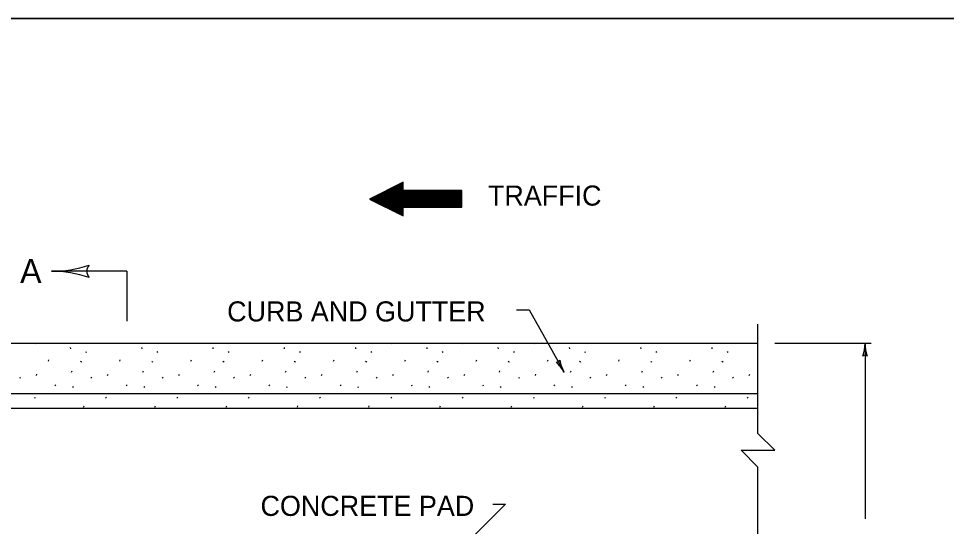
# Model space of a CAD drawing. Extents: x 1007 to 1035.5, y 1000.5 to 1021.5.
# Drawn here: x 1012.89 to 1022.12, y 1016.45 to 1021.5 of the extents above; entities that cross this region are included whole.
import ezdxf

# ---------------------------------------------------------------- set-up
doc = ezdxf.new("R2010")
doc.units = 0
for name, color, linetype in [('Level 1', 7, 'Continuous'), ('Level 10', 7, 'Continuous'), ('Level 11', 7, 'Continuous')]:
    doc.layers.add(name, color=color, linetype=linetype)

msp = doc.modelspace()

# ---------------------------------------------------------------- linework, layer by layer
at = {"layer": 'Level 1'}
for p, q in [((1013.9673, 1018.9866), (1013.2173, 1018.9866)), ((1013.9673, 1018.9866), (1013.9673, 1018.4907)), ((1017.8432, 1018.6015), (1017.9682, 1018.6015)), ((1017.9682, 1018.6015), (1018.3166, 1017.9824)), ((1020.2438, 1018.2686), (1007.6907, 1018.2686)), ((1013.0528, 1018.2657), (1013.0542, 1018.2686)), ((1013.4047, 1018.2285), (1013.4062, 1018.2152)), ((1013.7618, 1018.2657), (1013.7631, 1018.2686)), ((1014.1137, 1018.2285), (1014.1152, 1018.2152)), ((1014.4708, 1018.2657), (1014.4721, 1018.2686)), ((1014.8226, 1018.2285), (1014.8241, 1018.2152)), ((1015.1797, 1018.2657), (1015.181, 1018.2686)), ((1015.5316, 1018.2285), (1015.5331, 1018.2152)), ((1015.8887, 1018.2657), (1015.89, 1018.2686)), ((1016.2405, 1018.2285), (1016.242, 1018.2152)), ((1016.5976, 1018.2657), (1016.5989, 1018.2686)), ((1016.9495, 1018.2285), (1016.951, 1018.2152)), ((1017.3066, 1018.2657), (1017.3079, 1018.2686)), ((1017.6584, 1018.2285), (1017.6599, 1018.2152)), ((1018.0155, 1018.2657), (1018.0168, 1018.2686)), ((1018.3674, 1018.2285), (1018.3689, 1018.2152)), ((1018.7245, 1018.2657), (1018.7258, 1018.2686)), ((1019.0763, 1018.2285), (1019.0778, 1018.2152)), ((1019.4334, 1018.2657), (1019.4348, 1018.2686)), ((1019.7853, 1018.2285), (1019.7868, 1018.2152)), ((1020.1424, 1018.2657), (1020.1438, 1018.2686)), ((1021.37, 1018.2686), (1020.4104, 1018.2686)), ((1021.3088, 1018.2686), (1021.3088, 1016.5258)), ((1013.5583, 1018.1893), (1013.5643, 1018.1803)), ((1014.2673, 1018.1893), (1014.2733, 1018.1803)), ((1014.9763, 1018.1893), (1014.9822, 1018.1803)), ((1015.6853, 1018.1893), (1015.6912, 1018.1803)), ((1016.3942, 1018.1893), (1016.4001, 1018.1803)), ((1017.1032, 1018.1893), (1017.1091, 1018.1803)), ((1017.8121, 1018.1893), (1017.818, 1018.1803)), ((1018.5211, 1018.1893), (1018.527, 1018.1803)), ((1019.23, 1018.1893), (1019.2359, 1018.1803)), ((1019.939, 1018.1893), (1019.9449, 1018.1803)), ((1013.1875, 1018.094), (1013.1934, 1018.1073)), ((1013.5057, 1018.094), (1013.5117, 1018.0851)), ((1013.5117, 1018.0907), (1013.5176, 1018.0818)), ((1013.8964, 1018.094), (1013.9023, 1018.1073)), ((1014.2147, 1018.094), (1014.2206, 1018.0851)), ((1014.2206, 1018.0907), (1014.2265, 1018.0818)), ((1014.6054, 1018.094), (1014.6113, 1018.1073)), ((1014.9236, 1018.094), (1014.9296, 1018.0851)), ((1014.9296, 1018.0907), (1014.9355, 1018.0818)), ((1015.3143, 1018.094), (1015.3203, 1018.1073)), ((1015.6326, 1018.094), (1015.6385, 1018.0851)), ((1015.6385, 1018.0907), (1015.6444, 1018.0818)), ((1016.0233, 1018.094), (1016.0293, 1018.1073)), ((1016.3415, 1018.094), (1016.3475, 1018.0851)), ((1016.3475, 1018.0907), (1016.3534, 1018.0818)), ((1016.7323, 1018.094), (1016.7382, 1018.1073)), ((1017.0505, 1018.094), (1017.0564, 1018.0851)), ((1017.0564, 1018.0907), (1017.0623, 1018.0818)), ((1017.4413, 1018.094), (1017.4472, 1018.1073)), ((1017.7594, 1018.094), (1017.7654, 1018.0851)), ((1017.7654, 1018.0907), (1017.7713, 1018.0818)), ((1018.1502, 1018.094), (1018.1561, 1018.1073)), ((1018.4684, 1018.094), (1018.4743, 1018.0851)), ((1018.4743, 1018.0907), (1018.4803, 1018.0818)), ((1018.8592, 1018.094), (1018.8651, 1018.1073)), ((1019.1773, 1018.094), (1019.1833, 1018.0851)), ((1019.1833, 1018.0907), (1019.1893, 1018.0818)), ((1019.5681, 1018.094), (1019.574, 1018.1073)), ((1019.8863, 1018.094), (1019.8923, 1018.0851)), ((1019.8923, 1018.0907), (1019.8982, 1018.0818)), ((1012.9019, 1017.9329), (1012.9078, 1017.9241)), ((1013.0676, 1017.9503), (1013.0735, 1017.9636)), ((1013.4183, 1017.9843), (1013.4243, 1017.9976)), ((1013.6109, 1017.9329), (1013.6168, 1017.9241)), ((1013.7766, 1017.9503), (1013.7825, 1017.9636)), ((1014.1273, 1017.9843), (1014.1333, 1017.9976)), ((1014.3198, 1017.9329), (1014.3258, 1017.9241)), ((1014.4855, 1017.9503), (1014.4914, 1017.9636)), ((1014.8363, 1017.9843), (1014.8423, 1017.9976)), ((1015.0288, 1017.9329), (1015.0348, 1017.9241)), ((1015.1945, 1017.9503), (1015.2004, 1017.9636)), ((1015.5453, 1017.9843), (1015.5512, 1017.9976)), ((1015.7378, 1017.9329), (1015.7437, 1017.9241)), ((1015.9034, 1017.9503), (1015.9093, 1017.9636)), ((1016.2542, 1017.9843), (1016.2602, 1017.9976)), ((1016.4468, 1017.9329), (1016.4527, 1017.9241)), ((1016.6124, 1017.9503), (1016.6183, 1017.9636)), ((1016.9632, 1017.9843), (1016.9691, 1017.9976)), ((1017.1557, 1017.9329), (1017.1616, 1017.9241)), ((1017.3213, 1017.9503), (1017.3273, 1017.9636)), ((1017.6721, 1017.9843), (1017.6781, 1017.9976)), ((1017.8647, 1017.9329), (1017.8706, 1017.9241)), ((1018.0303, 1017.9503), (1018.0363, 1017.9636)), ((1018.3811, 1017.9843), (1018.387, 1017.9976)), ((1018.5736, 1017.9329), (1018.5795, 1017.9241)), ((1018.7393, 1017.9503), (1018.7452, 1017.9636)), ((1019.09, 1017.9843), (1019.096, 1017.9976)), ((1019.2826, 1017.9329), (1019.2885, 1017.9241)), ((1019.4483, 1017.9503), (1019.4542, 1017.9636)), ((1019.799, 1017.9843), (1019.8049, 1017.9976)), ((1019.9915, 1017.9329), (1019.9974, 1017.9241)), ((1020.1572, 1017.9503), (1020.1631, 1017.9636)), ((1013.2526, 1017.8555), (1013.2585, 1017.8467)), ((1013.4275, 1017.8395), (1013.4334, 1017.8307)), ((1013.9616, 1017.8555), (1013.9675, 1017.8467)), ((1014.1365, 1017.8395), (1014.1424, 1017.8307)), ((1014.6705, 1017.8555), (1014.6764, 1017.8467)), ((1014.8454, 1017.8395), (1014.8513, 1017.8307)), ((1015.3795, 1017.8555), (1015.3854, 1017.8467)), ((1015.5544, 1017.8395), (1015.5603, 1017.8307)), ((1016.0884, 1017.8555), (1016.0943, 1017.8467)), ((1016.2633, 1017.8395), (1016.2693, 1017.8307)), ((1016.7974, 1017.8555), (1016.8033, 1017.8467)), ((1016.9723, 1017.8395), (1016.9783, 1017.8307)), ((1017.5063, 1017.8555), (1017.5123, 1017.8467)), ((1017.6813, 1017.8395), (1017.6872, 1017.8307)), ((1018.2153, 1017.8555), (1018.2213, 1017.8467)), ((1018.3903, 1017.8395), (1018.3962, 1017.8307)), ((1018.9243, 1017.8555), (1018.9302, 1017.8467)), ((1019.0992, 1017.8395), (1019.1051, 1017.8307)), ((1019.6333, 1017.8555), (1019.6392, 1017.8467)), ((1019.8082, 1017.8395), (1019.8141, 1017.8307)), ((1020.2438, 1017.7686), (1007.6907, 1017.7686)), ((1013.0479, 1017.7344), (1013.0538, 1017.7255)), ((1013.5368, 1017.635), (1013.5428, 1017.6483)), ((1013.7569, 1017.7344), (1013.7628, 1017.7255)), ((1014.2458, 1017.635), (1014.2517, 1017.6483)), ((1014.4658, 1017.7344), (1014.4718, 1017.7255)), ((1014.9548, 1017.635), (1014.9607, 1017.6483)), ((1015.1748, 1017.7344), (1015.1808, 1017.7255)), ((1015.6637, 1017.635), (1015.6696, 1017.6483)), ((1015.8838, 1017.7344), (1015.8897, 1017.7255)), ((1016.3727, 1017.635), (1016.3786, 1017.6483)), ((1016.5928, 1017.7344), (1016.5987, 1017.7255)), ((1017.0816, 1017.635), (1017.0875, 1017.6483)), ((1017.3017, 1017.7344), (1017.3076, 1017.7255)), ((1017.7906, 1017.635), (1017.7965, 1017.6483)), ((1018.0107, 1017.7344), (1018.0166, 1017.7255)), ((1018.4995, 1017.635), (1018.5054, 1017.6483)), ((1018.7196, 1017.7344), (1018.7255, 1017.7255)), ((1019.2085, 1017.635), (1019.2144, 1017.6483)), ((1019.4286, 1017.7344), (1019.4345, 1017.7255)), ((1019.9174, 1017.635), (1019.9233, 1017.6483)), ((1020.1375, 1017.7344), (1020.1434, 1017.7255)), ((1020.2438, 1017.6228), (1007.6907, 1017.6228)), ((1017.3306, 1016.2687), (1017.733, 1016.6711)), ((1017.608, 1016.6711), (1017.733, 1016.6711))]:
    msp.add_line(p, q, dxfattribs=at)
msp.add_lwpolyline([(1016.3813, 1019.7052), (1016.7147, 1019.5392), (1016.7147, 1019.6225), (1017.298, 1019.6225), (1017.298, 1019.7891), (1016.7147, 1019.7891), (1016.7147, 1019.8724)], close=True, dxfattribs=at)
for points in [[(1016.7066, 1019.8684), (1016.7147, 1019.8684)], [(1016.5239, 1019.7768), (1017.298, 1019.7768)], [(1016.5406, 1019.7851), (1017.298, 1019.7851)], [(1016.5572, 1019.7934), (1016.7147, 1019.7934)], [(1016.5738, 1019.8018), (1016.7147, 1019.8018)], [(1016.5738, 1019.8018), (1016.7147, 1019.8018)], [(1016.5903, 1019.8101), (1016.7147, 1019.8101)], [(1016.607, 1019.8184), (1016.7147, 1019.8184)], [(1016.6236, 1019.8268), (1016.7147, 1019.8268)], [(1016.6402, 1019.8351), (1016.7147, 1019.8351)], [(1016.6568, 1019.8434), (1016.7147, 1019.8434)], [(1016.6734, 1019.8518), (1016.7147, 1019.8518)], [(1016.69, 1019.8601), (1016.7147, 1019.8601)], [(1016.3883, 1019.7018), (1017.298, 1019.7018)], [(1016.3911, 1019.7101), (1017.298, 1019.7101)], [(1016.4049, 1019.6934), (1017.298, 1019.6934)], [(1016.4049, 1019.6934), (1017.298, 1019.6934)], [(1016.4077, 1019.7184), (1017.298, 1019.7184)], [(1016.4217, 1019.6851), (1017.298, 1019.6851)], [(1016.4243, 1019.7268), (1017.298, 1019.7268)], [(1016.4384, 1019.6768), (1017.298, 1019.6768)], [(1016.4409, 1019.7351), (1017.298, 1019.7351)], [(1016.4575, 1019.7434), (1017.298, 1019.7434)], [(1016.4741, 1019.7518), (1017.298, 1019.7518)], [(1016.4908, 1019.7601), (1017.298, 1019.7601)], [(1016.5073, 1019.7684), (1017.298, 1019.7684)], [(1016.4552, 1019.6684), (1017.298, 1019.6684)], [(1016.4718, 1019.6601), (1017.298, 1019.6601)], [(1016.4886, 1019.6518), (1017.298, 1019.6518)], [(1016.5053, 1019.6434), (1017.298, 1019.6434)], [(1016.5221, 1019.6351), (1017.298, 1019.6351)], [(1016.5388, 1019.6268), (1017.298, 1019.6268)], [(1016.5472, 1019.6226), (1017.298, 1019.6226)], [(1016.5639, 1019.6143), (1016.7147, 1019.6143)], [(1016.5806, 1019.6059), (1016.7147, 1019.6059)], [(1016.5973, 1019.5976), (1016.7147, 1019.5976)], [(1016.6141, 1019.5893), (1016.7147, 1019.5893)], [(1016.6308, 1019.5809), (1016.7147, 1019.5809)], [(1016.6475, 1019.5726), (1016.7147, 1019.5726)], [(1016.6643, 1019.5643), (1016.7147, 1019.5643)], [(1016.681, 1019.5559), (1016.7147, 1019.5559)], [(1016.6978, 1019.5476), (1016.7147, 1019.5476)], [(1016.7144, 1019.5393), (1016.7147, 1019.5393)], [(1020.2438, 1015.7686), (1020.2438, 1017.0393), (1020.0771, 1017.2061), (1020.4104, 1017.2061), (1020.2438, 1017.3728), (1020.2438, 1018.4604)]]:
    msp.add_lwpolyline(points, dxfattribs=at)
for centre, radius, start, end in [((1013.2173, 1020.1585), 1.1719, 270, 288.66878), ((1013.6629, 1018.9865), 0.0938, 138.7746, 220.89129), ((1013.2173, 1020.1585), 1.1719, 269.98778, 270), ((1013.2173, 1017.8147), 1.1719, 71.34716, 89.99389), ((1020.9182, 1018.2686), 0.3906, 341.34716, 359.99389), ((1021.6995, 1018.2686), 0.3906, 179.98778, 180), ((1021.6995, 1018.2686), 0.3906, 180, 198.66878), ((1021.3088, 1018.12), 0.0312, 48.7746, 130.89129), ((1018.2437, 1018.112), 0.0313, 258.14516, 340.26186), ((1017.9759, 1017.7907), 0.3909, 29.37057, 48.03935), ((1018.6573, 1018.1742), 0.3909, 190.71773, 209.36446), ((1017.9759, 1017.7907), 0.3909, 29.35834, 29.37057)]:
    msp.add_arc(centre, radius, start, end, dxfattribs=at)
at = {"layer": 'Level 10'}
msp.add_line((1007, 1021.5), (1035.5, 1021.5), dxfattribs=at)
at = {"layer": 'Level 11'}
msp.add_lwpolyline([(1007, 1000.5), (1035.5, 1000.5), (1035.5, 1021.5), (1007, 1021.5)], close=True, dxfattribs=at)

# ---------------------------------------------------------------- texts
at = {"layer": 'Level 1'}
for s, height, p in [('TRAFFIC', 0.2, (1017.5591, 1019.6396)), ('A', 0.24, (1012.9057, 1018.8686)), ('CURB AND GUTTER', 0.2, (1014.9651, 1018.4874)), ('CONCRETE PAD', 0.2, (1015.2974, 1016.5535))]:
    msp.add_text(s, height=height, dxfattribs=at).set_placement(p)

doc.saveas('drawing.dxf')
